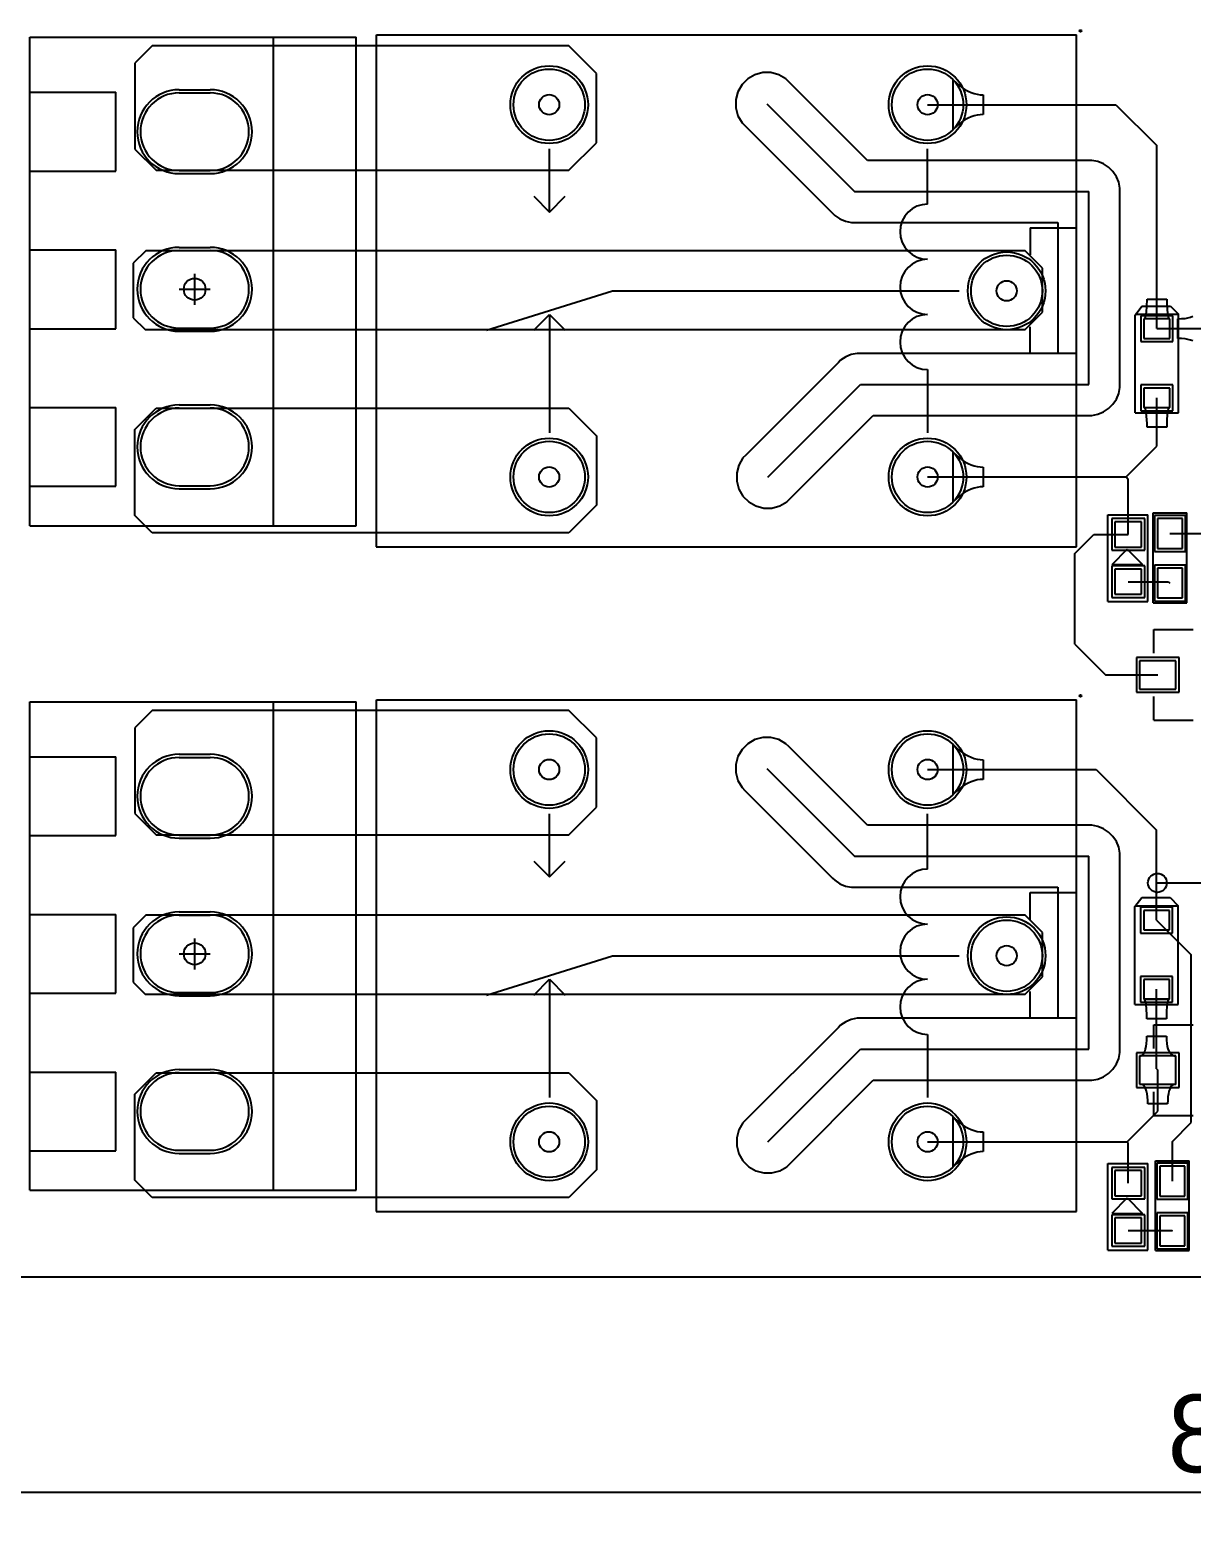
# Model space of a CAD drawing. Header units: millimetres. Extents: x 36 to 139, y 37 to 145.
# Drawn here: x 57.81 to 95.27, y 36.73 to 85.11 of the extents above; entities that cross this region are included whole.
import ezdxf

# ---------------------------------------------------------------- set-up
doc = ezdxf.new("R2010")
doc.units = ezdxf.units.MM
for name, color, linetype in [('BottomLayer', 5, 'Continuous'), ('BottomSolder', 6, 'Continuous'), ('KeepOutLayer', 6, 'Continuous'), ('Mechanical15', 56, 'Continuous'), ('Mechanical5', 56, 'Continuous'), ('Mechanical6', 56, 'Continuous'), ('MultiLayer', 9, 'Continuous'), ('TopLayer', 1, 'Continuous'), ('TopOverlay', 2, 'Continuous'), ('TopPaste', 8, 'Continuous'), ('TopSolder', 216, 'Continuous')]:
    doc.layers.add(name, color=color, linetype=linetype)
doc.dimstyles.new('ISO-25', dxfattribs={"dimtxt": 2.5, "dimasz": 2.5, "dimexe": 1.25, "dimexo": 0.625, "dimtad": 1, "dimtxsty": 'Standard', "dimcen": 2.5, "dimadec": 0, "dimazin": 0, "dimtfac": 1, "dimtmove": 0, "dimatfit": 3, "dimfxl": 1, "dimarcsym": 0})

# ---------------------------------------------------------------- blocks, each defined once
blk = doc.blocks.new('SOD323_14')
at = {"layer": 'TopLayer'}
for p, q in [((-0.812, 0.406), (-1.442, 0.406)), ((-1.442, 0.406), (-1.442, -0.424)), ((-0.812, -0.424), (-0.812, 0.406)), ((1.418, 0.406), (0.788, 0.406)), ((0.788, 0.406), (0.788, -0.424)), ((1.418, -0.424), (1.418, 0.406)), ((-1.442, -0.424), (-0.812, -0.424)), ((0.788, -0.424), (1.418, -0.424))]:
    blk.add_line(p, q, dxfattribs=at)
at = {"layer": 'TopOverlay'}
for p, q in [((-1.612, 0.691), (1.538, 0.691)), ((-1.612, 0.691), (-1.612, -0.709)), ((1.538, 0.691), (1.828, 0.471)), ((1.568, 0.693), (1.568, -0.699)), ((1.828, 0.471), (1.828, -0.449)), ((1.828, -0.449), (1.568, -0.709)), ((-1.612, -0.709), (1.568, -0.709))]:
    blk.add_line(p, q, dxfattribs=at)
at = {"layer": 'TopPaste'}
for p, q in [((-0.812, 0.406), (-1.442, 0.406)), ((-1.442, 0.406), (-1.442, -0.424)), ((-0.812, -0.424), (-0.812, 0.406)), ((1.418, 0.406), (0.788, 0.406)), ((0.788, 0.406), (0.788, -0.424)), ((1.418, -0.424), (1.418, 0.406)), ((-1.442, -0.424), (-0.812, -0.424)), ((0.788, -0.424), (1.418, -0.424))]:
    blk.add_line(p, q, dxfattribs=at)
at = {"layer": 'TopSolder'}
for p, q in [((-0.71, 0.508), (-1.544, 0.508)), ((-1.544, 0.508), (-1.544, -0.525)), ((-0.71, -0.525), (-0.71, 0.508)), ((1.52, 0.508), (0.686, 0.508)), ((0.686, 0.508), (0.686, -0.525)), ((1.52, -0.525), (1.52, 0.508)), ((-1.544, -0.525), (-0.71, -0.525)), ((0.686, -0.525), (1.52, -0.525))]:
    blk.add_line(p, q, dxfattribs=at)
blk = doc.blocks.new('SOD323_15')
at = {"layer": 'TopLayer'}
for p, q in [((-0.812, 0.406), (-1.442, 0.406)), ((-1.442, 0.406), (-1.442, -0.424)), ((-0.812, -0.424), (-0.812, 0.406)), ((1.418, 0.406), (0.788, 0.406)), ((0.788, 0.406), (0.788, -0.424)), ((1.418, -0.424), (1.418, 0.406)), ((-1.442, -0.424), (-0.812, -0.424)), ((0.788, -0.424), (1.418, -0.424))]:
    blk.add_line(p, q, dxfattribs=at)
at = {"layer": 'TopOverlay'}
for p, q in [((-1.612, 0.691), (1.538, 0.691)), ((-1.612, 0.691), (-1.612, -0.709)), ((1.538, 0.691), (1.828, 0.471)), ((1.568, 0.693), (1.568, -0.699)), ((1.828, 0.471), (1.828, -0.449)), ((1.828, -0.449), (1.568, -0.709)), ((-1.612, -0.709), (1.568, -0.709))]:
    blk.add_line(p, q, dxfattribs=at)
at = {"layer": 'TopPaste'}
for p, q in [((-0.812, 0.406), (-1.442, 0.406)), ((-1.442, 0.406), (-1.442, -0.424)), ((-0.812, -0.424), (-0.812, 0.406)), ((1.418, 0.406), (0.788, 0.406)), ((0.788, 0.406), (0.788, -0.424)), ((1.418, -0.424), (1.418, 0.406)), ((-1.442, -0.424), (-0.812, -0.424)), ((0.788, -0.424), (1.418, -0.424))]:
    blk.add_line(p, q, dxfattribs=at)
at = {"layer": 'TopSolder'}
for p, q in [((-0.71, 0.508), (-1.544, 0.508)), ((-1.544, 0.508), (-1.544, -0.525)), ((-0.71, -0.525), (-0.71, 0.508)), ((1.52, 0.508), (0.686, 0.508)), ((0.686, 0.508), (0.686, -0.525)), ((1.52, -0.525), (1.52, 0.508)), ((-1.544, -0.525), (-0.71, -0.525)), ((0.686, -0.525), (1.52, -0.525))]:
    blk.add_line(p, q, dxfattribs=at)
blk = doc.blocks.new('RELAY_TH_G5LE_14_XX_21')
at = {"layer": 'BottomLayer'}
for centre in [(-4.825, 6), (7.375, 6), (-7.375, 0), (-4.825, -6), (7.375, -6)]:
    blk.add_circle(centre, 1.15, dxfattribs=at)
at = {"layer": 'BottomSolder'}
for centre in [(-4.825, 6), (7.375, 6), (-7.375, 0), (-4.825, -6), (7.375, -6)]:
    blk.add_circle(centre, 1.252, dxfattribs=at)
at = {"layer": 'Mechanical5'}
for centre in [(-4.825, 6), (7.375, 6), (-7.375, 0), (-4.825, -6), (7.375, -6)]:
    blk.add_circle(centre, 0.325, dxfattribs=at)
at = {"layer": 'Mechanical6'}
blk.add_circle((-9.753, -8.377), 0.03, dxfattribs=at)
at = {"layer": 'MultiLayer'}
for centre in [(-4.825, 6), (7.375, 6), (-7.375, 0), (-4.825, -6), (7.375, -6)]:
    blk.add_circle(centre, 1.15, dxfattribs=at)
at = {"layer": 'TopLayer'}
for centre in [(-4.825, 6), (7.375, 6), (-7.375, 0), (-4.825, -6), (7.375, -6)]:
    blk.add_circle(centre, 1.15, dxfattribs=at)
at = {"layer": 'TopOverlay'}
for p, q in [((-9.625, 8.25), (-9.625, -8.25)), ((12.955, 8.25), (-9.625, 8.25)), ((12.945, 8.25), (12.945, -8.25)), ((-4.825, 2.54), (-4.826, 4.572)), ((7.367, 0.762), (7.366, 4.572)), ((-8.127, 2.007), (-9.625, 2.007)), ((-8.127, 2.032), (-8.127, 1.158)), ((9.399, 1.27), (5.335, 0)), ((7.367, 0.762), (6.859, 1.27)), ((7.875, 1.27), (7.367, 0.762)), ((5.335, 0), (-5.841, 0)), ((-8.127, -2.032), (-8.127, -1.158)), ((-8.127, -2.032), (-9.625, -2.032)), ((-4.825, -2.794), (-4.826, -4.572)), ((7.367, -2.54), (6.859, -3.048)), ((7.367, -2.54), (7.366, -4.572)), ((7.875, -3.048), (7.367, -2.54)), ((12.945, -8.25), (-9.626, -8.25))]:
    blk.add_line(p, q, dxfattribs=at)
for centre in [(-4.825, 1.651), (-4.825, -0.127), (-4.825, -1.905)]:
    blk.add_arc(centre, 0.889, 270, 90, dxfattribs=at)
at = {"layer": 'TopSolder'}
for centre in [(-4.825, 6), (7.375, 6), (-7.375, 0), (-4.825, -6), (7.375, -6)]:
    blk.add_circle(centre, 1.252, dxfattribs=at)
blk = doc.blocks.new('RELAY_TH_G5LE_14_XX_22')
at = {"layer": 'BottomLayer'}
for centre in [(-4.825, 6), (7.375, 6), (-7.375, 0), (-4.825, -6), (7.375, -6)]:
    blk.add_circle(centre, 1.15, dxfattribs=at)
at = {"layer": 'BottomSolder'}
for centre in [(-4.825, 6), (7.375, 6), (-7.375, 0), (-4.825, -6), (7.375, -6)]:
    blk.add_circle(centre, 1.252, dxfattribs=at)
at = {"layer": 'Mechanical5'}
for centre in [(-4.825, 6), (7.375, 6), (-7.375, 0), (-4.825, -6), (7.375, -6)]:
    blk.add_circle(centre, 0.325, dxfattribs=at)
at = {"layer": 'Mechanical6'}
blk.add_circle((-9.753, -8.377), 0.03, dxfattribs=at)
at = {"layer": 'MultiLayer'}
for centre in [(-4.825, 6), (7.375, 6), (-7.375, 0), (-4.825, -6), (7.375, -6)]:
    blk.add_circle(centre, 1.15, dxfattribs=at)
at = {"layer": 'TopLayer'}
for centre in [(-4.825, 6), (7.375, 6), (-7.375, 0), (-4.825, -6), (7.375, -6)]:
    blk.add_circle(centre, 1.15, dxfattribs=at)
at = {"layer": 'TopOverlay'}
for p, q in [((-9.625, 8.25), (-9.625, -8.25)), ((12.955, 8.25), (-9.625, 8.25)), ((12.945, 8.25), (12.945, -8.25)), ((-4.825, 2.54), (-4.826, 4.572)), ((7.367, 0.762), (7.366, 4.572)), ((-8.127, 2.007), (-9.625, 2.007)), ((-8.127, 2.032), (-8.127, 1.158)), ((9.399, 1.27), (5.335, 0)), ((7.367, 0.762), (6.859, 1.27)), ((7.875, 1.27), (7.367, 0.762)), ((5.335, 0), (-5.841, 0)), ((-8.127, -1.158), (-8.127, -2.032)), ((-8.127, -2.032), (-9.625, -2.032)), ((-4.825, -2.794), (-4.826, -4.572)), ((7.367, -2.54), (6.859, -3.048)), ((7.367, -2.54), (7.366, -4.572)), ((7.875, -3.048), (7.367, -2.54)), ((12.945, -8.25), (-9.626, -8.25))]:
    blk.add_line(p, q, dxfattribs=at)
for centre in [(-4.825, 1.651), (-4.825, -0.127), (-4.825, -1.905)]:
    blk.add_arc(centre, 0.889, 270, 90, dxfattribs=at)
at = {"layer": 'TopSolder'}
for centre in [(-4.825, 6), (7.375, 6), (-7.375, 0), (-4.825, -6), (7.375, -6)]:
    blk.add_circle(centre, 1.252, dxfattribs=at)
blk = doc.blocks.new('KF128_5_08_3P_26')
at = {"layer": 'BottomLayer'}
for p, q in [((-6.33, -0.5), (-6.33, 0.5)), ((-3.83, -0.5), (-3.83, 0.5)), ((-1.25, -0.5), (-1.25, 0.5)), ((1.25, -0.5), (1.25, 0.5)), ((3.83, -0.5), (3.83, 0.5)), ((6.33, -0.5), (6.33, 0.5))]:
    blk.add_line(p, q, dxfattribs=at)
for centre, start, end in [((-5.08, 0.5), 0, 180), ((0, 0.5), 0, 180), ((5.08, 0.5), 0, 180), ((-5.08, -0.5), 180, 0), ((0, -0.5), 180, 0), ((5.08, -0.5), 180, 0)]:
    blk.add_arc(centre, 1.25, start, end, dxfattribs=at)
at = {"layer": 'BottomSolder'}
for p, q in [((-6.432, -0.5), (-6.432, 0.5)), ((-3.728, -0.5), (-3.728, 0.5)), ((-1.352, -0.5), (-1.352, 0.5)), ((1.352, -0.5), (1.352, 0.5)), ((3.728, -0.5), (3.728, 0.5)), ((6.432, -0.5), (6.432, 0.5))]:
    blk.add_line(p, q, dxfattribs=at)
for centre, start, end in [((-5.08, 0.5), 0, 180), ((0, 0.5), 0, 180), ((5.08, 0.5), 0, 180), ((-5.08, -0.5), 180, 0), ((0, -0.5), 180, 0), ((5.08, -0.5), 180, 0)]:
    blk.add_arc(centre, 1.352, start, end, dxfattribs=at)
at = {"layer": 'Mechanical15'}
for p, q in [((0, -0.5), (0, 0.5)), ((0.5, 0), (-0.5, 0))]:
    blk.add_line(p, q, dxfattribs=at)
blk.add_circle((0, 0), 0.35, dxfattribs=at)
at = {"layer": 'MultiLayer'}
for p, q in [((-6.33, -0.5), (-6.33, 0.5)), ((-3.83, -0.5), (-3.83, 0.5)), ((-1.25, -0.5), (-1.25, 0.5)), ((1.25, -0.5), (1.25, 0.5)), ((3.83, -0.5), (3.83, 0.5)), ((6.33, -0.5), (6.33, 0.5))]:
    blk.add_line(p, q, dxfattribs=at)
for centre, start, end in [((-5.08, 0.5), 0, 180), ((0, 0.5), 0, 180), ((5.08, 0.5), 0, 180), ((-5.08, -0.5), 180, 0), ((0, -0.5), 180, 0), ((5.08, -0.5), 180, 0)]:
    blk.add_arc(centre, 1.25, start, end, dxfattribs=at)
at = {"layer": 'TopLayer'}
for p, q in [((-6.33, -0.5), (-6.33, 0.5)), ((-3.83, -0.5), (-3.83, 0.5)), ((-1.25, -0.5), (-1.25, 0.5)), ((1.25, -0.5), (1.25, 0.5)), ((3.83, -0.5), (3.83, 0.5)), ((6.33, -0.5), (6.33, 0.5))]:
    blk.add_line(p, q, dxfattribs=at)
for centre, start, end in [((-5.08, 0.5), 0, 180), ((0, 0.5), 0, 180), ((5.08, 0.5), 0, 180), ((-5.08, -0.5), 180, 0), ((0, -0.5), 180, 0), ((5.08, -0.5), 180, 0)]:
    blk.add_arc(centre, 1.25, start, end, dxfattribs=at)
at = {"layer": 'TopOverlay'}
for p, q in [((7.62, 5.207), (-8.128, 5.207)), ((-8.128, -5.309), (-8.128, 5.207)), ((7.62, -5.309), (7.62, 5.207)), ((7.62, 2.54), (-8.128, 2.54)), ((-3.81, -2.54), (-6.35, -2.54)), ((-6.35, -5.309), (-6.35, -2.54)), ((-3.81, -5.309), (-3.81, -2.54)), ((1.27, -2.54), (-1.27, -2.54)), ((-1.27, -5.309), (-1.27, -2.54)), ((1.27, -5.309), (1.27, -2.54)), ((3.81, -5.309), (3.81, -2.54)), ((6.35, -2.54), (3.81, -2.54)), ((6.35, -5.309), (6.35, -2.54)), ((7.62, -5.309), (-8.128, -5.309))]:
    blk.add_line(p, q, dxfattribs=at)
at = {"layer": 'TopSolder'}
for p, q in [((-6.432, -0.5), (-6.432, 0.5)), ((-3.728, -0.5), (-3.728, 0.5)), ((-1.352, -0.5), (-1.352, 0.5)), ((1.352, -0.5), (1.352, 0.5)), ((3.728, -0.5), (3.728, 0.5)), ((6.432, -0.5), (6.432, 0.5))]:
    blk.add_line(p, q, dxfattribs=at)
for centre, start, end in [((-5.08, 0.5), 0, 180), ((0, 0.5), 0, 180), ((5.08, 0.5), 0, 180), ((-5.08, -0.5), 180, 0), ((0, -0.5), 180, 0), ((5.08, -0.5), 180, 0)]:
    blk.add_arc(centre, 1.352, start, end, dxfattribs=at)
blk = doc.blocks.new('KF128_5_08_3P_27')
at = {"layer": 'BottomLayer'}
for p, q in [((-6.33, -0.5), (-6.33, 0.5)), ((-3.83, -0.5), (-3.83, 0.5)), ((-1.25, -0.5), (-1.25, 0.5)), ((1.25, -0.5), (1.25, 0.5)), ((3.83, -0.5), (3.83, 0.5)), ((6.33, -0.5), (6.33, 0.5))]:
    blk.add_line(p, q, dxfattribs=at)
for centre, start, end in [((-5.08, 0.5), 0, 180), ((0, 0.5), 0, 180), ((5.08, 0.5), 0, 180), ((-5.08, -0.5), 180, 0), ((0, -0.5), 180, 0), ((5.08, -0.5), 180, 0)]:
    blk.add_arc(centre, 1.25, start, end, dxfattribs=at)
at = {"layer": 'BottomSolder'}
for p, q in [((-6.432, -0.5), (-6.432, 0.5)), ((-3.728, -0.5), (-3.728, 0.5)), ((-1.352, -0.5), (-1.352, 0.5)), ((1.352, -0.5), (1.352, 0.5)), ((3.728, -0.5), (3.728, 0.5)), ((6.432, -0.5), (6.432, 0.5))]:
    blk.add_line(p, q, dxfattribs=at)
for centre, start, end in [((-5.08, 0.5), 0, 180), ((0, 0.5), 0, 180), ((5.08, 0.5), 0, 180), ((-5.08, -0.5), 180, 0), ((0, -0.5), 180, 0), ((5.08, -0.5), 180, 0)]:
    blk.add_arc(centre, 1.352, start, end, dxfattribs=at)
at = {"layer": 'Mechanical15'}
for p, q in [((0, -0.5), (0, 0.5)), ((0.5, 0), (-0.5, 0))]:
    blk.add_line(p, q, dxfattribs=at)
blk.add_circle((0, 0), 0.35, dxfattribs=at)
at = {"layer": 'MultiLayer'}
for p, q in [((-6.33, -0.5), (-6.33, 0.5)), ((-3.83, -0.5), (-3.83, 0.5)), ((-1.25, -0.5), (-1.25, 0.5)), ((1.25, -0.5), (1.25, 0.5)), ((3.83, -0.5), (3.83, 0.5)), ((6.33, -0.5), (6.33, 0.5))]:
    blk.add_line(p, q, dxfattribs=at)
for centre, start, end in [((-5.08, 0.5), 0, 180), ((0, 0.5), 0, 180), ((5.08, 0.5), 0, 180), ((-5.08, -0.5), 180, 0), ((0, -0.5), 180, 0), ((5.08, -0.5), 180, 0)]:
    blk.add_arc(centre, 1.25, start, end, dxfattribs=at)
at = {"layer": 'TopLayer'}
for p, q in [((-6.33, -0.5), (-6.33, 0.5)), ((-3.83, -0.5), (-3.83, 0.5)), ((-1.25, -0.5), (-1.25, 0.5)), ((1.25, -0.5), (1.25, 0.5)), ((3.83, -0.5), (3.83, 0.5)), ((6.33, -0.5), (6.33, 0.5))]:
    blk.add_line(p, q, dxfattribs=at)
for centre, start, end in [((-5.08, 0.5), 0, 180), ((0, 0.5), 0, 180), ((5.08, 0.5), 0, 180), ((-5.08, -0.5), 180, 0), ((0, -0.5), 180, 0), ((5.08, -0.5), 180, 0)]:
    blk.add_arc(centre, 1.25, start, end, dxfattribs=at)
at = {"layer": 'TopOverlay'}
for p, q in [((7.62, 5.207), (-8.128, 5.207)), ((-8.128, -5.309), (-8.128, 5.207)), ((7.62, -5.309), (7.62, 5.207)), ((7.62, 2.54), (-8.128, 2.54)), ((-3.81, -2.54), (-6.35, -2.54)), ((-6.35, -5.309), (-6.35, -2.54)), ((-3.81, -5.309), (-3.81, -2.54)), ((1.27, -2.54), (-1.27, -2.54)), ((-1.27, -5.309), (-1.27, -2.54)), ((1.27, -5.309), (1.27, -2.54)), ((3.81, -5.309), (3.81, -2.54)), ((6.35, -2.54), (3.81, -2.54)), ((6.35, -5.309), (6.35, -2.54)), ((7.62, -5.309), (-8.128, -5.309))]:
    blk.add_line(p, q, dxfattribs=at)
at = {"layer": 'TopSolder'}
for p, q in [((-6.432, -0.5), (-6.432, 0.5)), ((-3.728, -0.5), (-3.728, 0.5)), ((-1.352, -0.5), (-1.352, 0.5)), ((1.352, -0.5), (1.352, 0.5)), ((3.728, -0.5), (3.728, 0.5)), ((6.432, -0.5), (6.432, 0.5))]:
    blk.add_line(p, q, dxfattribs=at)
for centre, start, end in [((-5.08, 0.5), 0, 180), ((0, 0.5), 0, 180), ((5.08, 0.5), 0, 180), ((-5.08, -0.5), 180, 0), ((0, -0.5), 180, 0), ((5.08, -0.5), 180, 0)]:
    blk.add_arc(centre, 1.352, start, end, dxfattribs=at)
blk = doc.blocks.new('SOT_23_52')
at = {"layer": 'TopLayer'}
for p, q in [((0.457, 1.664), (-0.457, 1.664)), ((-0.457, 1.664), (-0.457, 0.495)), ((0.457, 0.495), (0.457, 1.664)), ((-0.457, 0.495), (0.457, 0.495)), ((-0.495, -0.495), (-1.41, -0.495)), ((-1.41, -0.495), (-1.41, -1.664)), ((-0.495, -1.664), (-0.495, -0.495)), ((1.41, -0.495), (0.495, -0.495)), ((0.495, -0.495), (0.495, -1.664)), ((1.41, -1.664), (1.41, -0.495)), ((-1.41, -1.664), (-0.495, -1.664)), ((0.495, -1.664), (1.41, -1.664))]:
    blk.add_line(p, q, dxfattribs=at)
at = {"layer": 'TopOverlay'}
for p, q in [((-1.46, 1.206), (-0.699, 1.206)), ((-1.46, 1.206), (-1.46, -0.064)), ((0.699, 1.206), (1.46, 1.206)), ((1.46, 1.206), (1.46, -0.064))]:
    blk.add_line(p, q, dxfattribs=at)
at = {"layer": 'TopPaste'}
for p, q in [((0.457, 1.664), (-0.457, 1.664)), ((-0.457, 1.664), (-0.457, 0.495)), ((0.457, 0.495), (0.457, 1.664)), ((-0.457, 0.495), (0.457, 0.495)), ((-0.495, -0.495), (-1.41, -0.495)), ((-1.41, -0.495), (-1.41, -1.664)), ((-0.495, -1.664), (-0.495, -0.495)), ((1.41, -0.495), (0.495, -0.495)), ((0.495, -0.495), (0.495, -1.664)), ((1.41, -1.664), (1.41, -0.495)), ((-1.41, -1.664), (-0.495, -1.664)), ((0.495, -1.664), (1.41, -1.664))]:
    blk.add_line(p, q, dxfattribs=at)
at = {"layer": 'TopSolder'}
for p, q in [((0.559, 1.765), (-0.559, 1.765)), ((-0.559, 1.765), (-0.559, 0.394)), ((0.559, 0.394), (0.559, 1.765)), ((-0.559, 0.394), (0.559, 0.394)), ((-0.394, -0.394), (-1.511, -0.394)), ((-1.511, -0.394), (-1.511, -1.765)), ((-0.394, -1.765), (-0.394, -0.394)), ((1.511, -0.394), (0.394, -0.394)), ((0.394, -0.394), (0.394, -1.765)), ((1.511, -1.765), (1.511, -0.394)), ((-1.511, -1.765), (-0.394, -1.765)), ((0.394, -1.765), (1.511, -1.765))]:
    blk.add_line(p, q, dxfattribs=at)
blk = doc.blocks.new('SOT_23_53')
at = {"layer": 'TopLayer'}
for p, q in [((0.457, 1.664), (-0.457, 1.664)), ((-0.457, 1.664), (-0.457, 0.495)), ((0.457, 0.495), (0.457, 1.664)), ((-0.457, 0.495), (0.457, 0.495)), ((-0.495, -0.495), (-1.41, -0.495)), ((-1.41, -0.495), (-1.41, -1.664)), ((-0.495, -1.664), (-0.495, -0.495)), ((1.41, -0.495), (0.495, -0.495)), ((0.495, -0.495), (0.495, -1.664)), ((1.41, -1.664), (1.41, -0.495)), ((-1.41, -1.664), (-0.495, -1.664)), ((0.495, -1.664), (1.41, -1.664))]:
    blk.add_line(p, q, dxfattribs=at)
at = {"layer": 'TopOverlay'}
for p, q in [((-1.46, 1.206), (-0.699, 1.206)), ((-1.46, 1.206), (-1.46, -0.064)), ((0.699, 1.206), (1.46, 1.206)), ((1.46, 1.206), (1.46, -0.064))]:
    blk.add_line(p, q, dxfattribs=at)
at = {"layer": 'TopPaste'}
for p, q in [((0.457, 1.664), (-0.457, 1.664)), ((-0.457, 1.664), (-0.457, 0.495)), ((0.457, 0.495), (0.457, 1.664)), ((-0.457, 0.495), (0.457, 0.495)), ((-0.495, -0.495), (-1.41, -0.495)), ((-1.41, -0.495), (-1.41, -1.664)), ((-0.495, -1.664), (-0.495, -0.495)), ((1.41, -0.495), (0.495, -0.495)), ((0.495, -0.495), (0.495, -1.664)), ((1.41, -1.664), (1.41, -0.495)), ((-1.41, -1.664), (-0.495, -1.664)), ((0.495, -1.664), (1.41, -1.664))]:
    blk.add_line(p, q, dxfattribs=at)
at = {"layer": 'TopSolder'}
for p, q in [((0.559, 1.765), (-0.559, 1.765)), ((-0.559, 1.765), (-0.559, 0.394)), ((0.559, 0.394), (0.559, 1.765)), ((-0.559, 0.394), (0.559, 0.394)), ((-0.394, -0.394), (-1.511, -0.394)), ((-1.511, -0.394), (-1.511, -1.765)), ((-0.394, -1.765), (-0.394, -0.394)), ((1.511, -0.394), (0.394, -0.394)), ((0.394, -0.394), (0.394, -1.765)), ((1.511, -1.765), (1.511, -0.394)), ((-1.511, -1.765), (-0.394, -1.765)), ((0.394, -1.765), (1.511, -1.765))]:
    blk.add_line(p, q, dxfattribs=at)
blk = doc.blocks.new('LED0603_66')
at = {"layer": 'TopLayer'}
for p, q in [((-0.3556, 0.4318), (-1.1684, 0.4318)), ((-1.1684, 0.4318), (-1.1684, -0.4318)), ((-0.3556, -0.4318), (-0.3556, 0.4318)), ((1.1684, 0.4318), (0.3556, 0.4318)), ((0.3556, 0.4318), (0.3556, -0.4318)), ((1.1684, -0.4318), (1.1684, 0.4318)), ((-1.1684, -0.4318), (-0.3556, -0.4318)), ((0.3556, -0.4318), (1.1684, -0.4318))]:
    blk.add_line(p, q, dxfattribs=at)
at = {"layer": 'TopOverlay'}
for p, q in [((-1.397, 0.6604), (1.397, 0.6604)), ((-1.397, 0.6604), (-1.397, -0.635)), ((-0.21209, 0.51308), (-0.21209, -0.46482)), ((-0.209804, 0.513334), (0.291465, 0.038735)), ((1.397, 0.6604), (1.397, -0.635)), ((0.291465, 0.038735), (-0.21209, -0.46482)), ((-1.397, -0.635), (1.397, -0.635))]:
    blk.add_line(p, q, dxfattribs=at)
at = {"layer": 'TopPaste'}
for p, q in [((-0.3556, 0.4318), (-1.1684, 0.4318)), ((-1.1684, 0.4318), (-1.1684, -0.4318)), ((-0.3556, -0.4318), (-0.3556, 0.4318)), ((1.1684, 0.4318), (0.3556, 0.4318)), ((0.3556, 0.4318), (0.3556, -0.4318)), ((1.1684, -0.4318), (1.1684, 0.4318)), ((-1.1684, -0.4318), (-0.3556, -0.4318)), ((0.3556, -0.4318), (1.1684, -0.4318))]:
    blk.add_line(p, q, dxfattribs=at)
at = {"layer": 'TopSolder'}
for p, q in [((-0.254, 0.5334), (-1.27, 0.5334)), ((-1.27, 0.5334), (-1.27, -0.5334)), ((-0.254, -0.5334), (-0.254, 0.5334)), ((1.27, 0.5334), (0.254, 0.5334)), ((0.254, 0.5334), (0.254, -0.5334)), ((1.27, -0.5334), (1.27, 0.5334)), ((-1.27, -0.5334), (-0.254, -0.5334)), ((0.254, -0.5334), (1.27, -0.5334))]:
    blk.add_line(p, q, dxfattribs=at)
blk = doc.blocks.new('LED0603_67')
at = {"layer": 'TopLayer'}
for p, q in [((-0.3556, 0.4318), (-1.1684, 0.4318)), ((-1.1684, 0.4318), (-1.1684, -0.4318)), ((-0.3556, -0.4318), (-0.3556, 0.4318)), ((1.1684, 0.4318), (0.3556, 0.4318)), ((0.3556, 0.4318), (0.3556, -0.4318)), ((1.1684, -0.4318), (1.1684, 0.4318)), ((-1.1684, -0.4318), (-0.3556, -0.4318)), ((0.3556, -0.4318), (1.1684, -0.4318))]:
    blk.add_line(p, q, dxfattribs=at)
at = {"layer": 'TopOverlay'}
for p, q in [((-1.397, 0.6604), (1.397, 0.6604)), ((-1.397, 0.6604), (-1.397, -0.635)), ((-0.21209, 0.51308), (-0.21209, -0.46482)), ((-0.209804, 0.513334), (0.291465, 0.038735)), ((1.397, 0.6604), (1.397, -0.635)), ((0.291465, 0.038735), (-0.21209, -0.46482)), ((-1.397, -0.635), (1.397, -0.635))]:
    blk.add_line(p, q, dxfattribs=at)
at = {"layer": 'TopPaste'}
for p, q in [((-0.3556, 0.4318), (-1.1684, 0.4318)), ((-1.1684, 0.4318), (-1.1684, -0.4318)), ((-0.3556, -0.4318), (-0.3556, 0.4318)), ((1.1684, 0.4318), (0.3556, 0.4318)), ((0.3556, 0.4318), (0.3556, -0.4318)), ((1.1684, -0.4318), (1.1684, 0.4318)), ((-1.1684, -0.4318), (-0.3556, -0.4318)), ((0.3556, -0.4318), (1.1684, -0.4318))]:
    blk.add_line(p, q, dxfattribs=at)
at = {"layer": 'TopSolder'}
for p, q in [((-0.254, 0.5334), (-1.27, 0.5334)), ((-1.27, 0.5334), (-1.27, -0.5334)), ((-0.254, -0.5334), (-0.254, 0.5334)), ((1.27, 0.5334), (0.254, 0.5334)), ((0.254, 0.5334), (0.254, -0.5334)), ((1.27, -0.5334), (1.27, 0.5334)), ((-1.27, -0.5334), (-0.254, -0.5334)), ((0.254, -0.5334), (1.27, -0.5334))]:
    blk.add_line(p, q, dxfattribs=at)
blk = doc.blocks.new('R0603_71')
at = {"layer": 'TopLayer'}
for p, q in [((-1.28, 0.4), (-1.28, -0.4)), ((-0.32, 0.4), (-1.28, 0.4)), ((-0.32, -0.4), (-0.32, 0.4)), ((0.32, 0.4), (0.32, -0.4)), ((1.28, 0.4), (0.32, 0.4)), ((1.28, -0.4), (1.28, 0.4)), ((-1.28, -0.4), (-0.32, -0.4)), ((0.32, -0.4), (1.28, -0.4))]:
    blk.add_line(p, q, dxfattribs=at)
at = {"layer": 'TopOverlay'}
for p, q in [((-1.435, 0.54), (1.46, 0.54)), ((-1.435, 0.54), (-1.435, -0.54)), ((1.46, 0.54), (1.46, -0.54)), ((-1.435, -0.54), (1.46, -0.54))]:
    blk.add_line(p, q, dxfattribs=at)
at = {"layer": 'TopPaste'}
for p, q in [((-1.28, 0.4), (-1.28, -0.4)), ((-0.32, 0.4), (-1.28, 0.4)), ((-0.32, -0.4), (-0.32, 0.4)), ((0.32, 0.4), (0.32, -0.4)), ((1.28, 0.4), (0.32, 0.4)), ((1.28, -0.4), (1.28, 0.4)), ((-1.28, -0.4), (-0.32, -0.4)), ((0.32, -0.4), (1.28, -0.4))]:
    blk.add_line(p, q, dxfattribs=at)
at = {"layer": 'TopSolder'}
for p, q in [((-1.382, 0.502), (-1.382, -0.502)), ((-0.218, 0.502), (-1.382, 0.502)), ((-0.218, -0.502), (-0.218, 0.502)), ((0.218, 0.502), (0.218, -0.502)), ((1.382, 0.502), (0.218, 0.502)), ((1.382, -0.502), (1.382, 0.502)), ((-1.382, -0.502), (-0.218, -0.502)), ((0.218, -0.502), (1.382, -0.502))]:
    blk.add_line(p, q, dxfattribs=at)
blk = doc.blocks.new('R0603_72')
at = {"layer": 'TopLayer'}
for p, q in [((-1.28, 0.4), (-1.28, -0.4)), ((-0.32, 0.4), (-1.28, 0.4)), ((-0.32, -0.4), (-0.32, 0.4)), ((0.32, 0.4), (0.32, -0.4)), ((1.28, 0.4), (0.32, 0.4)), ((1.28, -0.4), (1.28, 0.4)), ((-1.28, -0.4), (-0.32, -0.4)), ((0.32, -0.4), (1.28, -0.4))]:
    blk.add_line(p, q, dxfattribs=at)
at = {"layer": 'TopOverlay'}
for p, q in [((-1.435, 0.54), (1.46, 0.54)), ((-1.435, 0.54), (-1.435, -0.54)), ((1.46, 0.54), (1.46, -0.54)), ((-1.435, -0.54), (1.46, -0.54))]:
    blk.add_line(p, q, dxfattribs=at)
at = {"layer": 'TopPaste'}
for p, q in [((-1.28, 0.4), (-1.28, -0.4)), ((-0.32, 0.4), (-1.28, 0.4)), ((-0.32, -0.4), (-0.32, 0.4)), ((0.32, 0.4), (0.32, -0.4)), ((1.28, 0.4), (0.32, 0.4)), ((1.28, -0.4), (1.28, 0.4)), ((-1.28, -0.4), (-0.32, -0.4)), ((0.32, -0.4), (1.28, -0.4))]:
    blk.add_line(p, q, dxfattribs=at)
at = {"layer": 'TopSolder'}
for p, q in [((-1.382, 0.502), (-1.382, -0.502)), ((-0.218, 0.502), (-1.382, 0.502)), ((-0.218, -0.502), (-0.218, 0.502)), ((0.218, 0.502), (0.218, -0.502)), ((1.382, 0.502), (0.218, 0.502)), ((1.382, -0.502), (1.382, 0.502)), ((-1.382, -0.502), (-0.218, -0.502)), ((0.218, -0.502), (1.382, -0.502))]:
    blk.add_line(p, q, dxfattribs=at)
blk = doc.blocks.new('*D84')
at = {"color": 0, "lineweight": -2, "transparency": 16777216}
for p, q in [((53.848, 44.296), (53.848, 36.733)), ((138.848, 44.296), (138.848, 36.733)), ((56.348, 37.983), (136.348, 37.983))]:
    blk.add_line(p, q, dxfattribs=at)
at = {"color": 0, "transparency": 16777216}
for points in [[(56.348, 38.399), (56.348, 37.566), (53.848, 37.983)], [(136.348, 38.399), (136.348, 37.566), (138.848, 37.983)]]:
    blk.add_solid(points, dxfattribs=at)
at = {"layer": 'Defpoints', "color": 0, "transparency": 16777216}
for p in [(53.848, 44.921), (138.848, 44.921), (138.848, 37.983)]:
    blk.add_point(p, dxfattribs=at)
at = {"color": 0, "transparency": 16777216, "insert": (96.348, 39.858), "char_height": 2.5, "attachment_point": 5}
blk.add_mtext('85', dxfattribs=at)

msp = doc.modelspace()

# ---------------------------------------------------------------- linework, layer by layer
at = {"layer": 'BottomLayer'}
for p, q in [((61.747, 84.604), (61.189, 84.045)), ((75.184, 84.604), (61.747, 84.604)), ((76.073, 83.715), (75.184, 84.604)), ((61.189, 84.045), (61.189, 81.277)), ((76.073, 81.48), (76.073, 83.715)), ((75.184, 80.591), (76.073, 81.48)), ((61.189, 81.277), (61.874, 80.591)), ((61.874, 80.591), (75.184, 80.591)), ((61.544, 78), (61.138, 77.594)), ((89.891, 78), (61.544, 78)), ((90.449, 77.441), (89.891, 78)), ((61.138, 77.594), (61.138, 75.841)), ((90.449, 76.019), (90.449, 77.441)), ((89.891, 75.46), (90.449, 76.019)), ((61.138, 75.841), (61.519, 75.46)), ((61.519, 75.46), (89.891, 75.46)), ((61.189, 72.234), (61.874, 72.92)), ((61.874, 72.92), (75.184, 72.92)), ((75.184, 72.92), (76.073, 72.031)), ((61.189, 69.466), (61.189, 72.234)), ((76.073, 72.031), (76.073, 69.796)), ((76.073, 69.796), (75.184, 68.907)), ((61.747, 68.907), (61.189, 69.466)), ((75.184, 68.907), (61.747, 68.907)), ((61.747, 63.184), (61.189, 62.625)), ((75.184, 63.184), (61.747, 63.184)), ((76.073, 62.295), (75.184, 63.184)), ((61.189, 62.625), (61.189, 59.856)), ((76.073, 60.059), (76.073, 62.295)), ((75.184, 59.17), (76.073, 60.059)), ((61.189, 59.856), (61.874, 59.17)), ((61.874, 59.17), (75.184, 59.17)), ((94.158, 57.621), (98.273, 57.621)), ((61.544, 56.58), (61.138, 56.173)), ((61.138, 56.173), (61.138, 54.421)), ((89.891, 56.58), (61.544, 56.58)), ((90.449, 56.021), (89.891, 56.58)), ((90.449, 54.598), (90.449, 56.021)), ((61.138, 54.421), (61.519, 54.04)), ((89.891, 54.04), (90.449, 54.598)), ((61.519, 54.04), (89.891, 54.04)), ((61.189, 50.814), (61.874, 51.5)), ((61.874, 51.5), (75.184, 51.5)), ((75.184, 51.5), (76.073, 50.611)), ((61.189, 48.045), (61.189, 50.814)), ((76.073, 50.611), (76.073, 48.375)), ((61.747, 47.486), (61.189, 48.045)), ((76.073, 48.375), (75.184, 47.486)), ((75.184, 47.486), (61.747, 47.486))]:
    msp.add_line(p, q, dxfattribs=at)
msp.add_circle((94.158, 57.621), 0.305, dxfattribs=at)
at = {"layer": 'KeepOutLayer'}
for p, q in [((81.567, 82.738), (84.393, 79.912)), ((84.393, 79.912), (91.948, 79.912)), ((91.948, 73.689), (91.948, 79.912)), ((81.597, 70.704), (84.582, 73.689)), ((84.582, 73.689), (91.948, 73.689)), ((81.567, 61.308), (84.393, 58.482)), ((84.393, 58.482), (91.948, 58.482)), ((91.948, 52.259), (91.948, 58.482)), ((81.597, 49.274), (84.582, 52.259)), ((84.582, 52.259), (91.948, 52.259)), ((53.848, 44.921), (138.848, 44.921))]:
    msp.add_line(p, q, dxfattribs=at)
at = {"layer": 'MultiLayer'}
for p, q in [((81.435, 83.739), (81.18, 83.671)), ((81.698, 83.739), (81.435, 83.739)), ((81.953, 83.671), (81.698, 83.739)), ((80.766, 83.353), (80.634, 83.125)), ((80.952, 83.539), (80.766, 83.353)), ((81.18, 83.671), (80.952, 83.539)), ((82.181, 83.539), (81.953, 83.671)), ((82.274, 83.446), (82.181, 83.539)), ((84.807, 80.912), (82.274, 83.446)), ((80.634, 83.125), (80.566, 82.87)), ((80.566, 82.87), (80.566, 82.607)), ((80.566, 82.607), (80.634, 82.352)), ((80.634, 82.352), (80.766, 82.124)), ((80.766, 82.124), (80.859, 82.031)), ((80.859, 82.031), (80.859, 82.031)), ((80.859, 82.031), (83.686, 79.205)), ((91.948, 80.912), (84.807, 80.912)), ((92.047, 80.912), (91.948, 80.912)), ((91.948, 80.912), (91.948, 80.912)), ((92.24, 80.874), (92.047, 80.912)), ((92.422, 80.799), (92.24, 80.874)), ((92.586, 80.689), (92.422, 80.799)), ((92.725, 80.55), (92.586, 80.689)), ((92.835, 80.386), (92.725, 80.55)), ((92.91, 80.204), (92.835, 80.386)), ((92.948, 80.011), (92.91, 80.204)), ((92.948, 79.912), (92.948, 80.011)), ((92.948, 73.689), (92.948, 79.912)), ((83.686, 79.205), (83.755, 79.135)), ((83.755, 79.135), (83.919, 79.025)), ((83.919, 79.025), (84.101, 78.95)), ((84.101, 78.95), (84.294, 78.912)), ((84.294, 78.912), (84.393, 78.912)), ((84.393, 78.912), (84.393, 78.912)), ((84.393, 78.912), (90.948, 78.912)), ((90.948, 78.912), (90.948, 74.689)), ((84.108, 74.576), (83.944, 74.466)), ((84.29, 74.651), (84.108, 74.576)), ((84.483, 74.689), (84.29, 74.651)), ((84.582, 74.689), (84.483, 74.689)), ((90.948, 74.689), (84.582, 74.689)), ((83.875, 74.396), (80.89, 71.412)), ((83.944, 74.466), (83.875, 74.396)), ((83.875, 74.396), (83.875, 74.396)), ((92.91, 73.397), (92.948, 73.59)), ((92.948, 73.59), (92.948, 73.689)), ((92.948, 73.689), (92.948, 73.689)), ((92.725, 73.051), (92.835, 73.215)), ((92.835, 73.215), (92.91, 73.397)), ((82.305, 69.997), (84.996, 72.689)), ((84.996, 72.689), (91.948, 72.689)), ((91.948, 72.689), (92.047, 72.689)), ((92.047, 72.689), (92.24, 72.727)), ((92.24, 72.727), (92.422, 72.802)), ((92.422, 72.802), (92.586, 72.912)), ((92.586, 72.912), (92.725, 73.051)), ((80.797, 71.319), (80.665, 71.091)), ((80.89, 71.412), (80.797, 71.319)), ((80.665, 71.091), (80.597, 70.836)), ((80.597, 70.836), (80.597, 70.573)), ((80.597, 70.573), (80.665, 70.318)), ((80.665, 70.318), (80.797, 70.09)), ((80.797, 70.09), (80.983, 69.904)), ((80.983, 69.904), (81.211, 69.772)), ((81.211, 69.772), (81.466, 69.704)), ((81.466, 69.704), (81.729, 69.704)), ((81.729, 69.704), (81.984, 69.772)), ((81.984, 69.772), (82.212, 69.904)), ((82.212, 69.904), (82.305, 69.997)), ((82.305, 69.997), (82.305, 69.997)), ((80.952, 62.109), (80.766, 61.923)), ((81.18, 62.241), (80.952, 62.109)), ((81.435, 62.309), (81.18, 62.241)), ((81.698, 62.309), (81.435, 62.309)), ((81.953, 62.241), (81.698, 62.309)), ((82.181, 62.109), (81.953, 62.241)), ((82.274, 62.016), (82.181, 62.109)), ((84.807, 59.482), (82.274, 62.016)), ((80.634, 61.695), (80.566, 61.44)), ((80.766, 61.923), (80.634, 61.695)), ((80.566, 61.44), (80.566, 61.177)), ((80.566, 61.177), (80.634, 60.922)), ((80.634, 60.922), (80.766, 60.694)), ((80.766, 60.694), (80.859, 60.601)), ((80.859, 60.601), (80.859, 60.601)), ((80.859, 60.601), (83.686, 57.775)), ((91.948, 59.482), (84.807, 59.482)), ((92.047, 59.482), (91.948, 59.482)), ((91.948, 59.482), (91.948, 59.482)), ((92.24, 59.444), (92.047, 59.482)), ((92.422, 59.369), (92.24, 59.444)), ((92.586, 59.259), (92.422, 59.369)), ((92.725, 59.12), (92.586, 59.259)), ((92.835, 58.956), (92.725, 59.12)), ((92.91, 58.774), (92.835, 58.956)), ((92.948, 58.581), (92.91, 58.774)), ((92.948, 58.482), (92.948, 58.581)), ((92.948, 52.259), (92.948, 58.482)), ((83.686, 57.775), (83.755, 57.705)), ((83.755, 57.705), (83.919, 57.595)), ((83.919, 57.595), (84.101, 57.52)), ((84.101, 57.52), (84.294, 57.482)), ((84.294, 57.482), (84.393, 57.482)), ((84.393, 57.482), (84.393, 57.482)), ((84.393, 57.482), (90.948, 57.482)), ((90.948, 57.482), (90.948, 53.259)), ((84.29, 53.221), (84.108, 53.146)), ((84.483, 53.259), (84.29, 53.221)), ((84.582, 53.259), (84.483, 53.259)), ((90.948, 53.259), (84.582, 53.259)), ((83.875, 52.966), (80.89, 49.982)), ((83.944, 53.036), (83.875, 52.966)), ((83.875, 52.966), (83.875, 52.966)), ((84.108, 53.146), (83.944, 53.036)), ((92.948, 52.16), (92.948, 52.259)), ((92.948, 52.259), (92.948, 52.259)), ((92.725, 51.621), (92.835, 51.785)), ((92.835, 51.785), (92.91, 51.967)), ((92.91, 51.967), (92.948, 52.16)), ((92.047, 51.259), (92.24, 51.297)), ((92.24, 51.297), (92.422, 51.372)), ((92.422, 51.372), (92.586, 51.482)), ((92.586, 51.482), (92.725, 51.621)), ((82.305, 48.567), (84.996, 51.259)), ((84.996, 51.259), (91.948, 51.259)), ((91.948, 51.259), (92.047, 51.259)), ((80.797, 49.889), (80.665, 49.661)), ((80.89, 49.982), (80.797, 49.889)), ((80.665, 49.661), (80.597, 49.406)), ((80.597, 49.406), (80.597, 49.143)), ((80.597, 49.143), (80.665, 48.888)), ((80.665, 48.888), (80.797, 48.66)), ((80.797, 48.66), (80.983, 48.474)), ((80.983, 48.474), (81.211, 48.342)), ((81.984, 48.342), (82.212, 48.474)), ((82.212, 48.474), (82.305, 48.567)), ((82.305, 48.567), (82.305, 48.567)), ((81.211, 48.342), (81.466, 48.274)), ((81.466, 48.274), (81.729, 48.274)), ((81.729, 48.274), (81.984, 48.342))]:
    msp.add_line(p, q, dxfattribs=at)
msp.add_circle((94.158, 57.621), 0.305, dxfattribs=at)
at = {"layer": 'TopLayer'}
for p, q in [((61.747, 84.604), (61.189, 84.045)), ((75.184, 84.604), (61.747, 84.604)), ((76.073, 83.715), (75.184, 84.604)), ((61.189, 84.045), (61.189, 81.277)), ((76.073, 81.48), (76.073, 83.715)), ((87.57, 81.901), (87.57, 83.511)), ((87.57, 83.511), (87.666, 83.418)), ((87.666, 83.418), (87.762, 83.335)), ((87.762, 83.335), (87.858, 83.262)), ((87.858, 83.262), (87.955, 83.199)), ((87.955, 83.199), (88.052, 83.145)), ((88.052, 83.145), (88.15, 83.101)), ((88.15, 83.101), (88.248, 83.067)), ((88.248, 83.067), (88.346, 83.043)), ((88.346, 83.043), (88.445, 83.028)), ((88.445, 83.028), (88.544, 83.023)), ((88.544, 83.023), (88.544, 82.388)), ((86.749, 82.706), (92.822, 82.706)), ((88.052, 82.267), (87.955, 82.213)), ((88.15, 82.31), (88.052, 82.267)), ((88.248, 82.345), (88.15, 82.31)), ((88.346, 82.369), (88.248, 82.345)), ((88.445, 82.384), (88.346, 82.369)), ((88.544, 82.388), (88.445, 82.384)), ((92.822, 82.706), (94.141, 81.387)), ((87.666, 81.994), (87.57, 81.901)), ((87.762, 82.076), (87.666, 81.994)), ((87.858, 82.15), (87.762, 82.076)), ((87.955, 82.213), (87.858, 82.15)), ((75.184, 80.591), (76.073, 81.48)), ((94.141, 75.488), (94.141, 81.387)), ((61.189, 81.277), (61.874, 80.591)), ((61.874, 80.591), (75.184, 80.591)), ((61.544, 78), (61.138, 77.594)), ((89.891, 78), (61.544, 78)), ((90.449, 77.441), (89.891, 78)), ((61.138, 77.594), (61.138, 75.841)), ((90.449, 76.019), (90.449, 77.441)), ((89.891, 75.46), (90.449, 76.019)), ((93.789, 75.902), (93.8, 75.959)), ((93.8, 75.959), (93.808, 76.029)), ((93.808, 76.029), (93.82, 76.206)), ((93.82, 76.206), (93.823, 76.435)), ((93.823, 76.435), (94.458, 76.435)), ((94.458, 76.435), (94.459, 76.314)), ((94.459, 76.314), (94.482, 75.959)), ((94.482, 75.959), (94.492, 75.902)), ((61.138, 75.841), (61.519, 75.46)), ((93.729, 75.8), (93.747, 75.806)), ((94.553, 75.8), (93.729, 75.8)), ((93.747, 75.806), (93.763, 75.825)), ((93.763, 75.825), (93.777, 75.857)), ((93.777, 75.857), (93.789, 75.902)), ((94.141, 75.488), (98.541, 75.488)), ((94.492, 75.902), (94.505, 75.857)), ((94.505, 75.857), (94.519, 75.825)), ((94.519, 75.825), (94.535, 75.806)), ((94.535, 75.806), (94.553, 75.8)), ((94.818, 75.806), (94.939, 75.809)), ((94.818, 75.171), (94.818, 75.806)), ((94.939, 75.809), (95.048, 75.818)), ((95.048, 75.818), (95.143, 75.834)), ((95.143, 75.834), (95.226, 75.856)), ((95.226, 75.856), (95.297, 75.885)), ((61.519, 75.46), (89.891, 75.46)), ((94.939, 75.167), (94.818, 75.171)), ((95.048, 75.158), (94.939, 75.167)), ((95.143, 75.142), (95.048, 75.158)), ((95.226, 75.12), (95.143, 75.142)), ((95.297, 75.091), (95.226, 75.12)), ((94.141, 71.701), (94.141, 73.258)), ((61.189, 72.234), (61.874, 72.92)), ((61.874, 72.92), (75.184, 72.92)), ((75.184, 72.92), (76.073, 72.031)), ((93.747, 72.94), (93.729, 72.946)), ((93.729, 72.946), (94.553, 72.946)), ((93.763, 72.921), (93.747, 72.94)), ((93.777, 72.889), (93.763, 72.921)), ((93.789, 72.845), (93.777, 72.889)), ((93.8, 72.787), (93.789, 72.845)), ((93.823, 72.432), (93.8, 72.787)), ((94.474, 72.718), (94.462, 72.54)), ((94.482, 72.787), (94.474, 72.718)), ((94.492, 72.845), (94.482, 72.787)), ((94.505, 72.889), (94.492, 72.845)), ((94.519, 72.921), (94.505, 72.889)), ((94.535, 72.94), (94.519, 72.921)), ((94.553, 72.946), (94.535, 72.94)), ((61.189, 69.466), (61.189, 72.234)), ((93.823, 72.311), (93.823, 72.432)), ((94.458, 72.311), (93.823, 72.311)), ((94.462, 72.54), (94.458, 72.311)), ((76.073, 72.031), (76.073, 69.796)), ((93.146, 70.706), (94.141, 71.701)), ((87.57, 69.901), (87.57, 71.511)), ((87.57, 71.511), (87.666, 71.418)), ((87.666, 71.418), (87.762, 71.336)), ((87.762, 71.336), (87.858, 71.262)), ((87.858, 71.262), (87.955, 71.199)), ((87.955, 71.199), (88.052, 71.145)), ((88.052, 71.145), (88.15, 71.102)), ((86.749, 70.706), (93.146, 70.706)), ((88.15, 71.102), (88.248, 71.067)), ((88.248, 71.067), (88.346, 71.043)), ((88.346, 71.043), (88.445, 71.028)), ((88.445, 71.028), (88.544, 71.024)), ((88.544, 71.024), (88.544, 70.389)), ((93.146, 70.706), (93.218, 70.634)), ((87.955, 70.213), (87.858, 70.15)), ((88.052, 70.267), (87.955, 70.213)), ((88.15, 70.311), (88.052, 70.267)), ((88.248, 70.345), (88.15, 70.311)), ((88.346, 70.369), (88.248, 70.345)), ((88.445, 70.384), (88.346, 70.369)), ((88.544, 70.389), (88.445, 70.384)), ((93.218, 68.855), (93.218, 70.634)), ((76.073, 69.796), (75.184, 68.907)), ((87.666, 69.994), (87.57, 69.901)), ((87.762, 70.077), (87.666, 69.994)), ((87.858, 70.15), (87.762, 70.077)), ((61.747, 68.907), (61.189, 69.466)), ((75.184, 68.907), (61.747, 68.907)), ((91.491, 68.238), (92.108, 68.855)), ((92.108, 68.855), (93.218, 68.855)), ((94.564, 68.886), (96.586, 68.886)), ((91.491, 65.317), (91.491, 68.238)), ((93.218, 67.331), (94.519, 67.331)), ((94.519, 67.331), (94.564, 67.286)), ((91.491, 65.317), (92.481, 64.327)), ((92.481, 64.327), (94.171, 64.327)), ((61.747, 63.184), (61.189, 62.625)), ((75.184, 63.184), (61.747, 63.184)), ((76.073, 62.295), (75.184, 63.184)), ((61.189, 62.625), (61.189, 59.856)), ((76.073, 60.059), (76.073, 62.295)), ((87.57, 60.471), (87.57, 62.081)), ((87.57, 62.081), (87.666, 61.988)), ((87.666, 61.988), (87.762, 61.905)), ((87.762, 61.905), (87.858, 61.832)), ((87.858, 61.832), (87.955, 61.769)), ((87.955, 61.769), (88.052, 61.715)), ((88.052, 61.715), (88.15, 61.671)), ((88.15, 61.671), (88.248, 61.637)), ((88.248, 61.637), (88.346, 61.613)), ((88.346, 61.613), (88.445, 61.598)), ((88.445, 61.598), (88.544, 61.593)), ((88.544, 61.593), (88.544, 60.958)), ((86.749, 61.276), (92.179, 61.276)), ((92.179, 61.276), (94.132, 59.323)), ((87.666, 60.564), (87.57, 60.471)), ((87.762, 60.646), (87.666, 60.564)), ((87.858, 60.72), (87.762, 60.646)), ((87.955, 60.783), (87.858, 60.72)), ((88.052, 60.837), (87.955, 60.783)), ((88.15, 60.88), (88.052, 60.837)), ((88.248, 60.915), (88.15, 60.88)), ((88.346, 60.939), (88.248, 60.915)), ((88.445, 60.954), (88.346, 60.939)), ((88.544, 60.958), (88.445, 60.954)), ((75.184, 59.17), (76.073, 60.059)), ((61.189, 59.856), (61.874, 59.17)), ((61.874, 59.17), (75.184, 59.17)), ((94.132, 56.422), (94.132, 59.323)), ((61.544, 56.58), (61.138, 56.173)), ((61.138, 56.173), (61.138, 54.421)), ((89.891, 56.58), (61.544, 56.58)), ((90.449, 56.021), (89.891, 56.58)), ((94.132, 56.422), (95.25, 55.304)), ((90.449, 54.598), (90.449, 56.021)), ((95.25, 49.902), (95.25, 55.304)), ((61.138, 54.421), (61.519, 54.04)), ((89.891, 54.04), (90.449, 54.598)), ((94.132, 51.627), (94.132, 54.192)), ((61.519, 54.04), (89.891, 54.04)), ((93.738, 53.874), (93.72, 53.88)), ((93.72, 53.88), (94.544, 53.88)), ((93.754, 53.855), (93.738, 53.874)), ((93.769, 53.823), (93.754, 53.855)), ((93.781, 53.778), (93.769, 53.823)), ((93.791, 53.721), (93.781, 53.778)), ((93.814, 53.366), (93.791, 53.721)), ((94.474, 53.721), (94.465, 53.651)), ((94.484, 53.778), (94.474, 53.721)), ((94.496, 53.823), (94.484, 53.778)), ((94.51, 53.855), (94.496, 53.823)), ((94.526, 53.874), (94.51, 53.855)), ((94.544, 53.88), (94.526, 53.874)), ((93.815, 53.245), (93.814, 53.366)), ((94.45, 53.245), (93.815, 53.245)), ((94.454, 53.474), (94.45, 53.245)), ((94.465, 53.651), (94.454, 53.474)), ((93.759, 52.201), (93.779, 52.271)), ((93.779, 52.271), (93.795, 52.354)), ((93.795, 52.354), (93.806, 52.449)), ((93.806, 52.449), (93.813, 52.557)), ((93.813, 52.557), (93.815, 52.678)), ((93.815, 52.678), (94.45, 52.678)), ((94.45, 52.678), (94.453, 52.557)), ((94.453, 52.557), (94.462, 52.449)), ((94.462, 52.449), (94.477, 52.354)), ((94.477, 52.354), (94.498, 52.271)), ((94.498, 52.271), (94.525, 52.201)), ((93.589, 52.043), (93.632, 52.049)), ((94.752, 52.043), (93.589, 52.043)), ((93.632, 52.049), (93.671, 52.068)), ((93.671, 52.068), (93.704, 52.1)), ((93.704, 52.1), (93.734, 52.144)), ((93.734, 52.144), (93.759, 52.201)), ((94.525, 52.201), (94.559, 52.144)), ((94.559, 52.144), (94.598, 52.1)), ((94.598, 52.1), (94.643, 52.068)), ((94.643, 52.068), (94.694, 52.049)), ((94.694, 52.049), (94.752, 52.043)), ((61.189, 50.814), (61.874, 51.5)), ((61.874, 51.5), (75.184, 51.5)), ((75.184, 51.5), (76.073, 50.611)), ((94.132, 51.627), (94.171, 51.588)), ((94.171, 50.268), (94.171, 51.588)), ((61.189, 48.045), (61.189, 50.814)), ((93.639, 51.128), (93.589, 51.134)), ((93.589, 51.134), (94.752, 51.134)), ((93.684, 51.109), (93.639, 51.128)), ((93.724, 51.077), (93.684, 51.109)), ((93.758, 51.033), (93.724, 51.077)), ((93.787, 50.976), (93.758, 51.033)), ((93.811, 50.906), (93.787, 50.976)), ((93.829, 50.823), (93.811, 50.906)), ((93.85, 50.62), (93.829, 50.823)), ((94.512, 50.823), (94.499, 50.728)), ((94.53, 50.906), (94.512, 50.823)), ((94.554, 50.976), (94.53, 50.906)), ((94.583, 51.033), (94.554, 50.976)), ((94.617, 51.077), (94.583, 51.033)), ((94.657, 51.109), (94.617, 51.077)), ((94.702, 51.128), (94.657, 51.109)), ((94.752, 51.134), (94.702, 51.128)), ((76.073, 50.611), (76.073, 48.375)), ((93.853, 50.499), (93.85, 50.62)), ((94.488, 50.499), (93.853, 50.499)), ((94.491, 50.62), (94.488, 50.499)), ((94.499, 50.728), (94.491, 50.62)), ((87.57, 48.471), (87.57, 50.081)), ((87.57, 50.081), (87.666, 49.988)), ((87.666, 49.988), (87.762, 49.906)), ((87.762, 49.906), (87.858, 49.832)), ((87.858, 49.832), (87.955, 49.769)), ((93.179, 49.276), (94.171, 50.268)), ((94.64, 49.292), (95.25, 49.902)), ((87.955, 49.769), (88.052, 49.715)), ((88.052, 49.715), (88.15, 49.672)), ((88.15, 49.672), (88.248, 49.637)), ((88.248, 49.637), (88.346, 49.613)), ((88.346, 49.613), (88.445, 49.598)), ((88.445, 49.598), (88.544, 49.594)), ((88.544, 49.594), (88.544, 48.959)), ((86.749, 49.276), (93.179, 49.276)), ((88.15, 48.881), (88.052, 48.837)), ((88.248, 48.915), (88.15, 48.881)), ((88.346, 48.939), (88.248, 48.915)), ((88.445, 48.954), (88.346, 48.939)), ((88.544, 48.959), (88.445, 48.954)), ((93.179, 49.276), (93.218, 49.237)), ((93.218, 47.944), (93.218, 49.237)), ((94.64, 48.007), (94.64, 49.292)), ((87.666, 48.564), (87.57, 48.471)), ((87.762, 48.647), (87.666, 48.564)), ((87.858, 48.72), (87.762, 48.647)), ((87.955, 48.783), (87.858, 48.72)), ((88.052, 48.837), (87.955, 48.783)), ((61.747, 47.486), (61.189, 48.045)), ((76.073, 48.375), (75.184, 47.486)), ((75.184, 47.486), (61.747, 47.486)), ((93.218, 46.42), (94.628, 46.42)), ((94.628, 46.42), (94.64, 46.407))]:
    msp.add_line(p, q, dxfattribs=at)
msp.add_circle((94.158, 57.621), 0.305, dxfattribs=at)

# ---------------------------------------------------------------- block references
for name, p, rotation in [('KF128_5_08_3P_26', (63.119, 76.756), 270), ('RELAY_TH_G5LE_14_XX_21', (81.924, 76.706), 180), ('SOD323_14', (94.132, 74.385), 90), ('LED0603_67', (93.218, 68.093), 90), ('R0603_72', (94.564, 68.086), 90), ('SOT_23_52', (95.25, 64.327), 90), ('KF128_5_08_3P_27', (63.119, 55.335), 270), ('RELAY_TH_G5LE_14_XX_22', (81.924, 55.276), 180), ('SOD323_15', (94.124, 55.319), 90), ('SOT_23_53', (95.25, 51.588), 90), ('LED0603_66', (93.218, 47.182), 90), ('R0603_71', (94.64, 47.207), 90)]:
    msp.add_blockref(name, p, dxfattribs=dict(rotation=rotation))

# ---------------------------------------------------------------- dimensions: what is measured, and where the dimension line sits
dim = msp.add_linear_dim(base=(138.848, 37.983), p1=(53.848, 44.921), p2=(138.848, 44.921), dimstyle='ISO-25')
dim.commit()
dim.dimension.update_dxf_attribs({"geometry": '*D84', "text_midpoint": (96.348, 39.858)})

doc.saveas('drawing.dxf')
